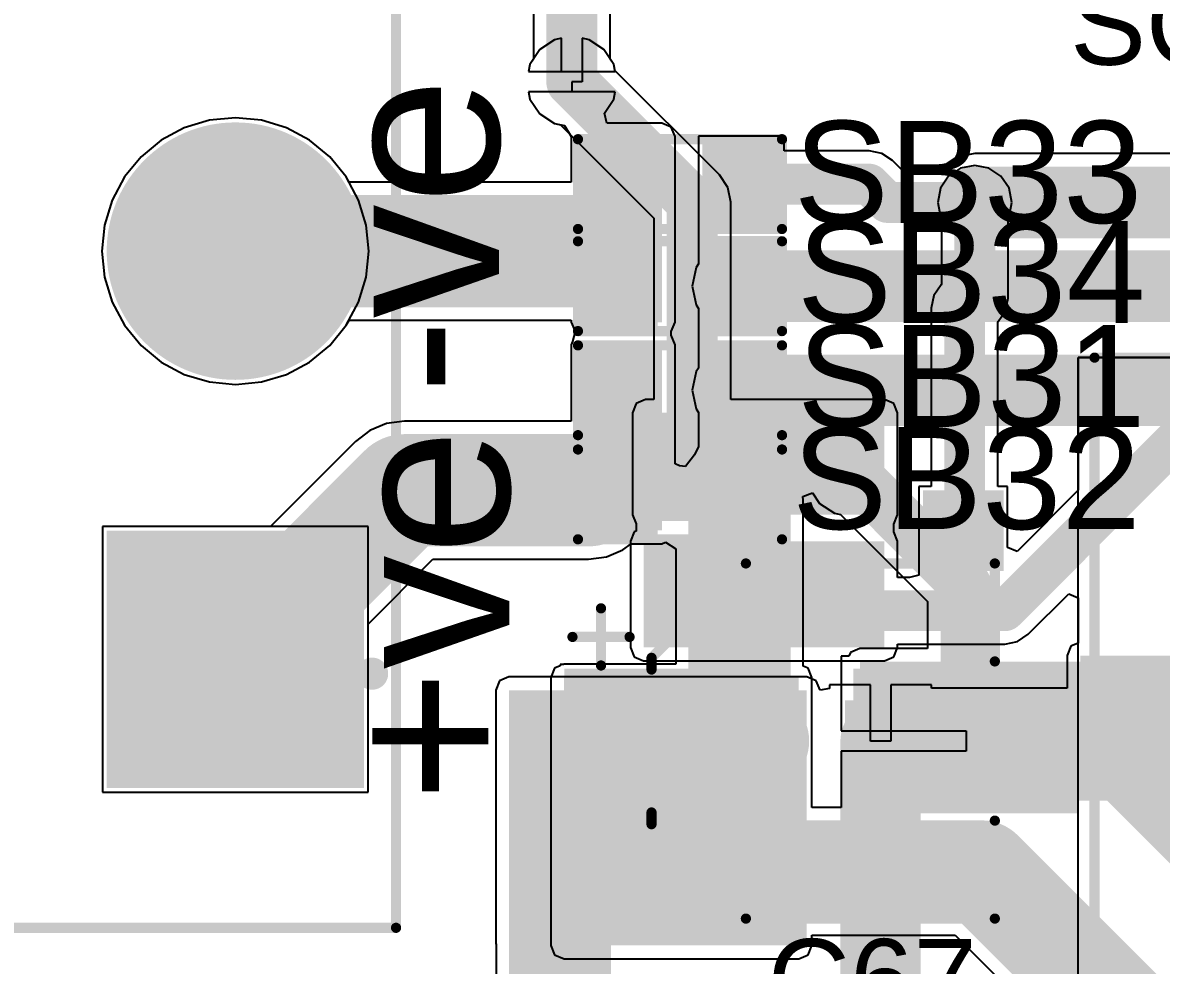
# Model space of a CAD drawing. Header units: millimetres. Extents: x 0 to 214, y 0 to 214.
# Drawn here: x 0.263 to 0.821, y 3.561 to 4.023 of the extents above; entities that cross this region are included whole.
import ezdxf

# ---------------------------------------------------------------- set-up
doc = ezdxf.new("R2010")
doc.units = ezdxf.units.MM
doc.header["$MEASUREMENT"] = 0
for name, color, linetype in [('BottomLayer', 5, 'Continuous'), ('BottomPaste', 16, 'Continuous'), ('BottomSolder', 6, 'Continuous'), ('MultiLayer', 9, 'Continuous'), ('PadHoleLayer', 156, 'Continuous'), ('TopLayer', 1, 'Continuous'), ('TopOverlay', 2, 'Continuous'), ('TopPaste', 8, 'Continuous'), ('TopSolder', 216, 'Continuous'), ('ViaHoleLayer', 16, 'Continuous')]:
    doc.layers.add(name, color=color, linetype=linetype)
doc.styles.add('Arial', font='', dxfattribs={"height": 0.2})
doc.styles.get('Arial').set_extended_font_data('Arial')

# ---------------------------------------------------------------- blocks, each defined once
blk = doc.blocks.new('S______B______47')
at = {"layer": 'TopLayer'}
for points in [[(-0.045, -0.0175), (-0.045, 0.0175), (-0.015, 0.0175), (-0.015, -0.0175)], [(0.015, -0.0175), (0.015, 0.0175), (0.045, 0.0175), (0.045, -0.0175)]]:
    blk.add_hatch(color=1, dxfattribs=at).paths.add_polyline_path(points)
at = {"layer": 'TopPaste'}
for points in [[(-0.045, -0.0175), (-0.045, 0.0175), (-0.015, 0.0175), (-0.015, -0.0175)], [(0.015, -0.0175), (0.015, 0.0175), (0.045, 0.0175), (0.045, -0.0175)]]:
    blk.add_hatch(color=8, dxfattribs=at).paths.add_polyline_path(points)
at = {"layer": 'TopSolder'}
for points in [[(-0.049, -0.0215), (-0.049, 0.0215), (-0.011, 0.0215), (-0.011, -0.0215)], [(0.011, -0.0215), (0.011, 0.0215), (0.049, 0.0215), (0.049, -0.0215)]]:
    blk.add_hatch(color=216, dxfattribs=at).paths.add_polyline_path(points)
at = {"layer": 'TopOverlay', "const_width": 0.005}
for points in [[(0.05, 0.022), (-0.05, 0.022)], [(-0.05, 0.022), (-0.05, -0.022)], [(0.05, 0.022), (0.05, -0.022)], [(0.05, -0.022), (-0.05, -0.022)]]:
    blk.add_lwpolyline(points, dxfattribs=at)
at = {"layer": 'TopOverlay', "const_width": 0.0025}
for points in [[(-0.05125, 0.022, 1), (-0.04875, 0.022, 1)], [(-0.05125, 0.022, 1), (-0.04875, 0.022, 1)], [(0.04875, 0.022, 1), (0.05125, 0.022, 1)], [(0.04875, 0.022, 1), (0.05125, 0.022, 1)], [(-0.05125, -0.022, 1), (-0.04875, -0.022, 1)], [(-0.05125, -0.022, 1), (-0.04875, -0.022, 1)], [(0.04875, -0.022, 1), (0.05125, -0.022, 1)], [(0.04875, -0.022, 1), (0.05125, -0.022, 1)]]:
    blk.add_lwpolyline(points, format="xyb", close=True, dxfattribs=at)
blk = doc.blocks.new('S______B______48')
at = {"layer": 'TopLayer'}
for points in [[(-0.045, -0.0175), (-0.045, 0.0175), (-0.015, 0.0175), (-0.015, -0.0175)], [(0.015, -0.0175), (0.015, 0.0175), (0.045, 0.0175), (0.045, -0.0175)]]:
    blk.add_hatch(color=1, dxfattribs=at).paths.add_polyline_path(points)
at = {"layer": 'TopPaste'}
for points in [[(-0.045, -0.0175), (-0.045, 0.0175), (-0.015, 0.0175), (-0.015, -0.0175)], [(0.015, -0.0175), (0.015, 0.0175), (0.045, 0.0175), (0.045, -0.0175)]]:
    blk.add_hatch(color=8, dxfattribs=at).paths.add_polyline_path(points)
at = {"layer": 'TopSolder'}
for points in [[(-0.049, -0.0215), (-0.049, 0.0215), (-0.011, 0.0215), (-0.011, -0.0215)], [(0.011, -0.0215), (0.011, 0.0215), (0.049, 0.0215), (0.049, -0.0215)]]:
    blk.add_hatch(color=216, dxfattribs=at).paths.add_polyline_path(points)
at = {"layer": 'TopOverlay', "const_width": 0.005}
for points in [[(0.05, 0.022), (-0.05, 0.022)], [(-0.05, 0.022), (-0.05, -0.022)], [(0.05, 0.022), (0.05, -0.022)], [(0.05, -0.022), (-0.05, -0.022)]]:
    blk.add_lwpolyline(points, dxfattribs=at)
at = {"layer": 'TopOverlay', "const_width": 0.0025}
for points in [[(-0.05125, 0.022, 1), (-0.04875, 0.022, 1)], [(-0.05125, 0.022, 1), (-0.04875, 0.022, 1)], [(0.04875, 0.022, 1), (0.05125, 0.022, 1)], [(0.04875, 0.022, 1), (0.05125, 0.022, 1)], [(-0.05125, -0.022, 1), (-0.04875, -0.022, 1)], [(-0.05125, -0.022, 1), (-0.04875, -0.022, 1)], [(0.04875, -0.022, 1), (0.05125, -0.022, 1)], [(0.04875, -0.022, 1), (0.05125, -0.022, 1)]]:
    blk.add_lwpolyline(points, format="xyb", close=True, dxfattribs=at)
blk = doc.blocks.new('S______B______49')
at = {"layer": 'TopLayer'}
for points in [[(-0.045, -0.0175), (-0.045, 0.0175), (-0.015, 0.0175), (-0.015, -0.0175)], [(0.015, -0.0175), (0.015, 0.0175), (0.045, 0.0175), (0.045, -0.0175)]]:
    blk.add_hatch(color=1, dxfattribs=at).paths.add_polyline_path(points)
at = {"layer": 'TopPaste'}
for points in [[(-0.045, -0.0175), (-0.045, 0.0175), (-0.015, 0.0175), (-0.015, -0.0175)], [(0.015, -0.0175), (0.015, 0.0175), (0.045, 0.0175), (0.045, -0.0175)]]:
    blk.add_hatch(color=8, dxfattribs=at).paths.add_polyline_path(points)
at = {"layer": 'TopSolder'}
for points in [[(-0.049, -0.0215), (-0.049, 0.0215), (-0.011, 0.0215), (-0.011, -0.0215)], [(0.011, -0.0215), (0.011, 0.0215), (0.049, 0.0215), (0.049, -0.0215)]]:
    blk.add_hatch(color=216, dxfattribs=at).paths.add_polyline_path(points)
at = {"layer": 'TopOverlay', "const_width": 0.005}
for points in [[(0.05, 0.022), (-0.05, 0.022)], [(-0.05, 0.022), (-0.05, -0.022)], [(0.05, 0.022), (0.05, -0.022)], [(0.05, -0.022), (-0.05, -0.022)]]:
    blk.add_lwpolyline(points, dxfattribs=at)
at = {"layer": 'TopOverlay', "const_width": 0.0025}
for points in [[(-0.05125, 0.022, 1), (-0.04875, 0.022, 1)], [(-0.05125, 0.022, 1), (-0.04875, 0.022, 1)], [(0.04875, 0.022, 1), (0.05125, 0.022, 1)], [(0.04875, 0.022, 1), (0.05125, 0.022, 1)], [(-0.05125, -0.022, 1), (-0.04875, -0.022, 1)], [(-0.05125, -0.022, 1), (-0.04875, -0.022, 1)], [(0.04875, -0.022, 1), (0.05125, -0.022, 1)], [(0.04875, -0.022, 1), (0.05125, -0.022, 1)]]:
    blk.add_lwpolyline(points, format="xyb", close=True, dxfattribs=at)
blk = doc.blocks.new('S______B______50')
at = {"layer": 'TopLayer'}
for points in [[(-0.045, -0.0175), (-0.045, 0.0175), (-0.015, 0.0175), (-0.015, -0.0175)], [(0.015, -0.0175), (0.015, 0.0175), (0.045, 0.0175), (0.045, -0.0175)]]:
    blk.add_hatch(color=1, dxfattribs=at).paths.add_polyline_path(points)
at = {"layer": 'TopPaste'}
for points in [[(-0.045, -0.0175), (-0.045, 0.0175), (-0.015, 0.0175), (-0.015, -0.0175)], [(0.015, -0.0175), (0.015, 0.0175), (0.045, 0.0175), (0.045, -0.0175)]]:
    blk.add_hatch(color=8, dxfattribs=at).paths.add_polyline_path(points)
at = {"layer": 'TopSolder'}
for points in [[(-0.049, -0.0215), (-0.049, 0.0215), (-0.011, 0.0215), (-0.011, -0.0215)], [(0.011, -0.0215), (0.011, 0.0215), (0.049, 0.0215), (0.049, -0.0215)]]:
    blk.add_hatch(color=216, dxfattribs=at).paths.add_polyline_path(points)
at = {"layer": 'TopOverlay', "const_width": 0.005}
for points in [[(0.05, 0.022), (-0.05, 0.022)], [(-0.05, 0.022), (-0.05, -0.022)], [(0.05, 0.022), (0.05, -0.022)], [(0.05, -0.022), (-0.05, -0.022)]]:
    blk.add_lwpolyline(points, dxfattribs=at)
at = {"layer": 'TopOverlay', "const_width": 0.0025}
for points in [[(-0.05125, 0.022, 1), (-0.04875, 0.022, 1)], [(-0.05125, 0.022, 1), (-0.04875, 0.022, 1)], [(0.04875, 0.022, 1), (0.05125, 0.022, 1)], [(0.04875, 0.022, 1), (0.05125, 0.022, 1)], [(-0.05125, -0.022, 1), (-0.04875, -0.022, 1)], [(-0.05125, -0.022, 1), (-0.04875, -0.022, 1)], [(0.04875, -0.022, 1), (0.05125, -0.022, 1)], [(0.04875, -0.022, 1), (0.05125, -0.022, 1)]]:
    blk.add_lwpolyline(points, format="xyb", close=True, dxfattribs=at)
blk = doc.blocks.new('DIP_8_84')
at = {"layer": 'TopOverlay', "const_width": 0.005}
for points in [[(-0.254, 0.593), (0.25, 0.593)], [(0.25, 0.593), (0.25, -0.553)]]:
    blk.add_lwpolyline(points, dxfattribs=at)
at = {"layer": 'TopOverlay', "const_width": 0.0025}
blk.add_lwpolyline([(0.24875, 0.593, 1), (0.25125, 0.593, 1)], format="xyb", close=True, dxfattribs=at)
blk.add_lwpolyline([(0.24875, 0.593, 1), (0.25125, 0.593, 1)], format="xyb", close=True, dxfattribs=at)
blk = doc.blocks.new('RES_0603_B_154')
at = {"layer": 'BottomLayer'}
for points in [[(-0.045, -0.0175), (-0.045, 0.0175), (-0.015, 0.0175), (-0.015, -0.0175)], [(0.015, -0.0175), (0.015, 0.0175), (0.045, 0.0175), (0.045, -0.0175)]]:
    blk.add_hatch(color=5, dxfattribs=at).paths.add_polyline_path(points)
at = {"layer": 'BottomPaste'}
for points in [[(-0.045, -0.0175), (-0.045, 0.0175), (-0.015, 0.0175), (-0.015, -0.0175)], [(0.015, -0.0175), (0.015, 0.0175), (0.045, 0.0175), (0.045, -0.0175)]]:
    blk.add_hatch(color=16, dxfattribs=at).paths.add_polyline_path(points)
at = {"layer": 'BottomSolder'}
for points in [[(-0.049, -0.0215), (-0.049, 0.0215), (-0.011, 0.0215), (-0.011, -0.0215)], [(0.011, -0.0215), (0.011, 0.0215), (0.049, 0.0215), (0.049, -0.0215)]]:
    blk.add_hatch(color=6, dxfattribs=at).paths.add_polyline_path(points)
blk = doc.blocks.new('SOT23_3_B_162')
at = {"layer": 'BottomLayer'}
for points in [[(-0.02166, 0.02657), (-0.05316, 0.02657), (-0.05316, 0.05807), (-0.02166, 0.05807)], [(0.05314, 0.02657), (0.02165, 0.02657), (0.02165, 0.05807), (0.05314, 0.05807)], [(0.01574, -0.05807), (-0.01575, -0.05807), (-0.01575, -0.02657), (0.01574, -0.02657)]]:
    blk.add_hatch(color=5, dxfattribs=at).paths.add_polyline_path(points)
at = {"layer": 'BottomPaste'}
for points in [[(-0.02166, 0.02657), (-0.05316, 0.02657), (-0.05316, 0.05807), (-0.02166, 0.05807)], [(0.05314, 0.02657), (0.02165, 0.02657), (0.02165, 0.05807), (0.05314, 0.05807)], [(0.01574, -0.05807), (-0.01575, -0.05807), (-0.01575, -0.02657), (0.01574, -0.02657)]]:
    blk.add_hatch(color=16, dxfattribs=at).paths.add_polyline_path(points)
at = {"layer": 'BottomSolder'}
for points in [[(-0.01766, 0.02257), (-0.05716, 0.02257), (-0.05716, 0.06207), (-0.01766, 0.06207)], [(0.05714, 0.02257), (0.01765, 0.02257), (0.01765, 0.06207), (0.05714, 0.06207)], [(0.01974, -0.06207), (-0.01975, -0.06207), (-0.01975, -0.02257), (0.01974, -0.02257)]]:
    blk.add_hatch(color=6, dxfattribs=at).paths.add_polyline_path(points)
blk = doc.blocks.new('TBP01R1_508_02BE_180')
at = {"layer": 'BottomLayer'}
blk.add_hatch(color=5, dxfattribs=at).paths.add_polyline_path([(-0.15906, 0.05906), (-0.04094, 0.05906), (-0.04094, -0.05906), (-0.15906, -0.05906)])
h = blk.add_hatch(color=5, dxfattribs=at)
edge = h.paths.add_edge_path()
edge.add_arc((0.1, 0), 0.05906, 0, 360)
at = {"layer": 'BottomSolder'}
blk.add_hatch(color=6, dxfattribs=at).paths.add_polyline_path([(-0.16306, 0.06306), (-0.03694, 0.06306), (-0.03694, -0.06306), (-0.16306, -0.06306)])
h = blk.add_hatch(color=6, dxfattribs=at)
edge = h.paths.add_edge_path()
edge.add_arc((0.1, 0), 0.06306, 0, 360)
at = {"layer": 'MultiLayer'}
blk.add_hatch(color=9, dxfattribs=at).paths.add_polyline_path([(-0.15906, 0.05906), (-0.04094, 0.05906), (-0.04094, -0.05906), (-0.15906, -0.05906)])
h = blk.add_hatch(color=9, dxfattribs=at)
edge = h.paths.add_edge_path()
edge.add_arc((0.1, 0), 0.05906, 0, 360)
at = {"layer": 'PadHoleLayer'}
h = blk.add_hatch(color=156, dxfattribs=at)
edge = h.paths.add_edge_path()
edge.add_arc((-0.1, 0), 0.03346, 0, 360)
h = blk.add_hatch(color=156, dxfattribs=at)
edge = h.paths.add_edge_path()
edge.add_arc((0.1, 0), 0.03346, 0, 360)
at = {"layer": 'TopLayer'}
blk.add_hatch(color=1, dxfattribs=at).paths.add_polyline_path([(-0.15906, 0.05906), (-0.04094, 0.05906), (-0.04094, -0.05906), (-0.15906, -0.05906)])
h = blk.add_hatch(color=1, dxfattribs=at)
edge = h.paths.add_edge_path()
edge.add_arc((0.1, 0), 0.05906, 0, 360)
at = {"layer": 'TopSolder'}
blk.add_hatch(color=216, dxfattribs=at).paths.add_polyline_path([(-0.16306, 0.06306), (-0.03694, 0.06306), (-0.03694, -0.06306), (-0.16306, -0.06306)])
h = blk.add_hatch(color=216, dxfattribs=at)
edge = h.paths.add_edge_path()
edge.add_arc((0.1, 0), 0.06306, 0, 360)
at = {"layer": 'TopOverlay'}
for points, const_width in [([(-0.2315, 0.3937), (0.2315, 0.3937)], 0.005), ([(-0.2315, 0.3937), (-0.2315, -0.07874)], 0.005), ([(0.2315, 0.3937), (0.2315, -0.07874)], 0.005), ([(-0.145, 0.339), (-0.126, 0.32)], 0.01), ([(-0.075, 0.339), (-0.094, 0.32)], 0.01), ([(0.055, 0.339), (0.074, 0.32)], 0.01), ([(0.055, 0.339), (0.074, 0.32)], 0.01), ([(0.125, 0.339), (0.106, 0.32)], 0.01), ([(0.125, 0.339), (0.106, 0.32)], 0.01), ([(-0.126, 0.32), (-0.094, 0.32)], 0.01), ([(0.074, 0.32), (0.106, 0.32)], 0.01), ([(0.074, 0.32), (0.106, 0.32)], 0.01), ([(-0.2315, -0.07874), (0.2315, -0.07874)], 0.005)]:
    blk.add_lwpolyline(points, dxfattribs=dict(at, const_width=const_width))
for points, const_width in [([(-0.23275, 0.3937, 1), (-0.23025, 0.3937, 1)], 0.0025), ([(-0.23275, 0.3937, 1), (-0.23025, 0.3937, 1)], 0.0025), ([(0.23025, 0.3937, 1), (0.23275, 0.3937, 1)], 0.0025), ([(0.23025, 0.3937, 1), (0.23275, 0.3937, 1)], 0.0025), ([(-0.1475, 0.339, 1), (-0.1425, 0.339, 1)], 0.005), ([(-0.0775, 0.339, 1), (-0.0725, 0.339, 1)], 0.005), ([(0.0525, 0.339, 1), (0.0575, 0.339, 1)], 0.005), ([(0.0525, 0.339, 1), (0.0575, 0.339, 1)], 0.005), ([(0.1225, 0.339, 1), (0.1275, 0.339, 1)], 0.005), ([(0.1225, 0.339, 1), (0.1275, 0.339, 1)], 0.005), ([(-0.1285, 0.32, 1), (-0.1235, 0.32, 1)], 0.005), ([(-0.1285, 0.32, 1), (-0.1235, 0.32, 1)], 0.005), ([(-0.0965, 0.32, 1), (-0.0915, 0.32, 1)], 0.005), ([(-0.0965, 0.32, 1), (-0.0915, 0.32, 1)], 0.005), ([(0.0715, 0.32, 1), (0.0765, 0.32, 1)], 0.005), ([(0.0715, 0.32, 1), (0.0765, 0.32, 1)], 0.005), ([(0.0715, 0.32, 1), (0.0765, 0.32, 1)], 0.005), ([(0.0715, 0.32, 1), (0.0765, 0.32, 1)], 0.005), ([(0.1035, 0.32, 1), (0.1085, 0.32, 1)], 0.005), ([(0.1035, 0.32, 1), (0.1085, 0.32, 1)], 0.005), ([(0.1035, 0.32, 1), (0.1085, 0.32, 1)], 0.005), ([(0.1035, 0.32, 1), (0.1085, 0.32, 1)], 0.005), ([(-0.10306, -0.067, 1), (-0.11094, -0.067, 1)], 0.00787), ([(-0.11291, -0.067, 1), (-0.10897, -0.067, 1)], 0.00394), ([(-0.10503, -0.067, 1), (-0.10109, -0.067, 1)], 0.00394), ([(-0.23275, -0.07874, 1), (-0.23025, -0.07874, 1)], 0.0025), ([(-0.23275, -0.07874, 1), (-0.23025, -0.07874, 1)], 0.0025), ([(0.23025, -0.07874, 1), (0.23275, -0.07874, 1)], 0.0025), ([(0.23025, -0.07874, 1), (0.23275, -0.07874, 1)], 0.0025)]:
    blk.add_lwpolyline(points, format="xyb", close=True, dxfattribs=dict(at, const_width=const_width))
blk = doc.blocks.new('C__0603_B_194')
at = {"layer": 'BottomLayer'}
for points in [[(-0.045, -0.0175), (-0.045, 0.0175), (-0.015, 0.0175), (-0.015, -0.0175)], [(0.015, -0.0175), (0.015, 0.0175), (0.045, 0.0175), (0.045, -0.0175)]]:
    blk.add_hatch(color=5, dxfattribs=at).paths.add_polyline_path(points)
at = {"layer": 'BottomPaste'}
for points in [[(-0.045, -0.0175), (-0.045, 0.0175), (-0.015, 0.0175), (-0.015, -0.0175)], [(0.015, -0.0175), (0.015, 0.0175), (0.045, 0.0175), (0.045, -0.0175)]]:
    blk.add_hatch(color=16, dxfattribs=at).paths.add_polyline_path(points)
at = {"layer": 'BottomSolder'}
for points in [[(-0.04736, -0.01986), (-0.04736, 0.01986), (-0.01264, 0.01986), (-0.01264, -0.01986)], [(0.01264, -0.01986), (0.01264, 0.01986), (0.04736, 0.01986), (0.04736, -0.01986)]]:
    blk.add_hatch(color=6, dxfattribs=at).paths.add_polyline_path(points)
blk = doc.blocks.new('RVT1E100M0405__195')
at = {"layer": 'TopLayer'}
for points in [[(-0.12205, 0.0315), (-0.01969, 0.0315), (-0.01969, -0.0315), (-0.12205, -0.0315)], [(0.01969, 0.0315), (0.12205, 0.0315), (0.12205, -0.0315), (0.01969, -0.0315)]]:
    blk.add_hatch(color=1, dxfattribs=at).paths.add_polyline_path(points)
at = {"layer": 'TopPaste'}
for points in [[(-0.12205, 0.0315), (-0.01969, 0.0315), (-0.01969, -0.0315), (-0.12205, -0.0315)], [(0.01969, 0.0315), (0.12205, 0.0315), (0.12205, -0.0315), (0.01969, -0.0315)]]:
    blk.add_hatch(color=8, dxfattribs=at).paths.add_polyline_path(points)
at = {"layer": 'TopSolder'}
for points in [[(-0.12605, 0.0355), (-0.01569, 0.0355), (-0.01569, -0.0355), (-0.12605, -0.0355)], [(0.01569, 0.0355), (0.12605, 0.0355), (0.12605, -0.0355), (0.01569, -0.0355)]]:
    blk.add_hatch(color=216, dxfattribs=at).paths.add_polyline_path(points)
at = {"layer": 'TopOverlay', "const_width": 0.005}
for points in [[(-0.08325, 0.04075), (-0.037, 0.087)], [(-0.037, 0.087), (0.085, 0.087)], [(0.085, 0.039), (0.085, 0.087)], [(-0.108, 0.037), (-0.108, 0.065)], [(-0.122, 0.051), (-0.094, 0.051)], [(-0.08325, 0.035), (-0.08325, 0.04075)], [(-0.08325, -0.04075), (-0.08325, -0.035)], [(-0.08325, -0.04075), (-0.037, -0.087)], [(0.085, -0.087), (0.085, -0.039)], [(-0.037, -0.087), (0.085, -0.087)]]:
    blk.add_lwpolyline(points, dxfattribs=at)
at = {"layer": 'TopOverlay', "const_width": 0.0025}
for points in [[(-0.03825, 0.087, 1), (-0.03575, 0.087, 1)], [(-0.03825, 0.087, 1), (-0.03575, 0.087, 1)], [(0.08375, 0.087, 1), (0.08625, 0.087, 1)], [(0.08375, 0.087, 1), (0.08625, 0.087, 1)], [(-0.10925, 0.065, 1), (-0.10675, 0.065, 1)], [(-0.12325, 0.051, 1), (-0.12075, 0.051, 1)], [(-0.09525, 0.051, 1), (-0.09275, 0.051, 1)], [(-0.10925, 0.037, 1), (-0.10675, 0.037, 1)], [(-0.0845, 0.04075, 1), (-0.082, 0.04075, 1)], [(-0.0845, 0.04075, 1), (-0.082, 0.04075, 1)], [(0.08375, 0.039, 1), (0.08625, 0.039, 1)], [(-0.0845, 0.035, 1), (-0.082, 0.035, 1)], [(-0.0845, -0.035, 1), (-0.082, -0.035, 1)], [(-0.0845, -0.04075, 1), (-0.082, -0.04075, 1)], [(-0.0845, -0.04075, 1), (-0.082, -0.04075, 1)], [(0.08375, -0.039, 1), (0.08625, -0.039, 1)], [(-0.03825, -0.087, 1), (-0.03575, -0.087, 1)], [(-0.03825, -0.087, 1), (-0.03575, -0.087, 1)], [(0.08375, -0.087, 1), (0.08625, -0.087, 1)], [(0.08375, -0.087, 1), (0.08625, -0.087, 1)]]:
    blk.add_lwpolyline(points, format="xyb", close=True, dxfattribs=at)

msp = doc.modelspace()

# ---------------------------------------------------------------- hatches: boundary and pattern name
at = {"layer": 'BottomLayer'}
h = msp.add_hatch(color=5, dxfattribs=at)
edge = h.paths.add_edge_path()
edge.add_arc((0.53183, 3.99417), 0.01181, 0, 360)
h = msp.add_hatch(color=5, dxfattribs=at)
edge = h.paths.add_edge_path()
edge.add_arc((0.72931, 3.935), 0.01181, 0, 360)
for points in [[(0.568, 3.782), (0.685, 3.782), (0.685, 3.832), (0.568, 3.832)], [(0.567, 3.717), (0.685, 3.717), (0.685, 3.76905), (0.567, 3.76905)], [(0.781, 3.648), (0.827, 3.648), (0.827, 3.713), (0.781, 3.713)], [(0.501, 3.572), (0.647, 3.572), (0.647, 3.69605), (0.501, 3.69605)]]:
    msp.add_hatch(color=5, dxfattribs=at).paths.add_polyline_path(points)
h = msp.add_hatch(color=5, dxfattribs=at)
edge = h.paths.add_edge_path()
edge.add_arc((0.669, 3.80331), 0.01181, 0, 360)
h = msp.add_hatch(color=5, dxfattribs=at)
edge = h.paths.add_edge_path()
edge.add_arc((0.807, 3.693), 0.01181, 0, 360)
h = msp.add_hatch(color=5, dxfattribs=at)
edge = h.paths.add_edge_path()
edge.add_arc((0.807, 3.661), 0.01181, 0, 360)
h = msp.add_hatch(color=5, dxfattribs=at)
edge = h.paths.add_edge_path()
edge.add_arc((0.56276, 3.6073), 0.0315, 0, 360)
at = {"layer": 'BottomSolder'}
h = msp.add_hatch(color=6, dxfattribs=at)
edge = h.paths.add_edge_path()
edge.add_arc((0.53183, 3.99417), 0.00591, 0, 360)
h = msp.add_hatch(color=6, dxfattribs=at)
edge = h.paths.add_edge_path()
edge.add_arc((0.72931, 3.935), 0.00591, 0, 360)
h = msp.add_hatch(color=6, dxfattribs=at)
edge = h.paths.add_edge_path()
edge.add_arc((0.669, 3.80331), 0.00591, 0, 360)
h = msp.add_hatch(color=6, dxfattribs=at)
edge = h.paths.add_edge_path()
edge.add_arc((0.807, 3.693), 0.00591, 0, 360)
h = msp.add_hatch(color=6, dxfattribs=at)
edge = h.paths.add_edge_path()
edge.add_arc((0.807, 3.661), 0.00591, 0, 360)
h = msp.add_hatch(color=6, dxfattribs=at)
edge = h.paths.add_edge_path()
edge.add_arc((0.56276, 3.6073), 0.01575, 0, 360)
at = {"layer": 'TopLayer'}
h = msp.add_hatch(color=1, dxfattribs=at)
edge = h.paths.add_edge_path()
edge.add_arc((0.53183, 3.99417), 0.01181, 0, 360)
for points in [[(0.538, 3.87633), (0.576, 3.87633), (0.576, 3.96733), (0.538, 3.96733)], [(0.538, 3.77433), (0.576, 3.77433), (0.576, 3.86533), (0.538, 3.86533)], [(0.673, 3.642), (0.826, 3.642), (0.826, 3.71), (0.673, 3.71)], [(0.528, 3.571), (0.643, 3.571), (0.643, 3.7023), (0.528, 3.7023)]]:
    msp.add_hatch(color=1, dxfattribs=at).paths.add_polyline_path(points)
h = msp.add_hatch(color=1, dxfattribs=at)
edge = h.paths.add_edge_path()
edge.add_arc((0.72931, 3.935), 0.01181, 0, 360)
h = msp.add_hatch(color=1, dxfattribs=at)
edge = h.paths.add_edge_path()
edge.add_arc((0.669, 3.80331), 0.01181, 0, 360)
h = msp.add_hatch(color=1, dxfattribs=at)
edge = h.paths.add_edge_path()
edge.add_arc((0.807, 3.693), 0.01181, 0, 360)
h = msp.add_hatch(color=1, dxfattribs=at)
edge = h.paths.add_edge_path()
edge.add_arc((0.807, 3.661), 0.01181, 0, 360)
h = msp.add_hatch(color=1, dxfattribs=at)
edge = h.paths.add_edge_path()
edge.add_arc((0.56276, 3.6073), 0.0315, 0, 360)
at = {"layer": 'TopSolder'}
h = msp.add_hatch(color=216, dxfattribs=at)
edge = h.paths.add_edge_path()
edge.add_arc((0.53183, 3.99417), 0.00591, 0, 360)
h = msp.add_hatch(color=216, dxfattribs=at)
edge = h.paths.add_edge_path()
edge.add_arc((0.72931, 3.935), 0.00591, 0, 360)
h = msp.add_hatch(color=216, dxfattribs=at)
edge = h.paths.add_edge_path()
edge.add_arc((0.669, 3.80331), 0.00591, 0, 360)
h = msp.add_hatch(color=216, dxfattribs=at)
edge = h.paths.add_edge_path()
edge.add_arc((0.807, 3.693), 0.00591, 0, 360)
h = msp.add_hatch(color=216, dxfattribs=at)
edge = h.paths.add_edge_path()
edge.add_arc((0.807, 3.661), 0.00591, 0, 360)
h = msp.add_hatch(color=216, dxfattribs=at)
edge = h.paths.add_edge_path()
edge.add_arc((0.56276, 3.6073), 0.01575, 0, 360)
at = {"layer": 'ViaHoleLayer'}
h = msp.add_hatch(color=16, dxfattribs=at)
edge = h.paths.add_edge_path()
edge.add_arc((0.53183, 3.99417), 0.00591, 0, 360)
h = msp.add_hatch(color=16, dxfattribs=at)
edge = h.paths.add_edge_path()
edge.add_arc((0.72931, 3.935), 0.00591, 0, 360)
h = msp.add_hatch(color=16, dxfattribs=at)
edge = h.paths.add_edge_path()
edge.add_arc((0.669, 3.80331), 0.00591, 0, 360)
h = msp.add_hatch(color=16, dxfattribs=at)
edge = h.paths.add_edge_path()
edge.add_arc((0.807, 3.693), 0.00591, 0, 360)
h = msp.add_hatch(color=16, dxfattribs=at)
edge = h.paths.add_edge_path()
edge.add_arc((0.807, 3.661), 0.00591, 0, 360)
h = msp.add_hatch(color=16, dxfattribs=at)
edge = h.paths.add_edge_path()
edge.add_arc((0.56276, 3.6073), 0.01575, 0, 360)

# ---------------------------------------------------------------- linework, layer by layer
at = {"layer": 'BottomLayer'}
for p, q in [((0.52332, 4.01472), (0.5161, 4.0099)), ((0.52683, 4.01542), (0.52332, 4.01472)), ((0.52683, 3.99917), (0.52683, 4.01542)), ((0.54034, 4.01472), (0.53683, 4.01542)), ((0.53683, 4.01542), (0.53683, 3.99417)), ((0.54755, 4.0099), (0.54034, 4.01472)), ((0.5161, 4.0099), (0.51128, 4.00268)), ((0.55237, 4.00268), (0.54755, 4.0099)), ((0.51128, 4.00268), (0.51058, 3.99917)), ((0.55296, 3.99971), (0.55237, 4.00268)), ((0.51058, 3.99917), (0.52683, 3.99917)), ((0.6042, 3.94848), (0.55296, 3.99971)), ((0.53683, 3.99417), (0.53183, 3.99417)), ((0.53183, 3.99417), (0.53183, 3.98917)), ((0.53183, 3.98917), (0.51058, 3.98917)), ((0.51058, 3.98917), (0.51128, 3.98566)), ((0.51128, 3.98566), (0.5161, 3.97845)), ((0.5161, 3.97845), (0.52332, 3.97363)), ((0.35419, 3.97529), (0.34192, 3.97157)), ((0.36694, 3.97654), (0.35419, 3.97529)), ((0.37969, 3.97529), (0.36694, 3.97654)), ((0.39196, 3.97157), (0.37969, 3.97529)), ((0.52332, 3.97363), (0.52629, 3.97304)), ((0.52629, 3.97304), (0.572, 3.92733)), ((0.34192, 3.97157), (0.33062, 3.96553)), ((0.40326, 3.96553), (0.39196, 3.97157)), ((0.33062, 3.96553), (0.32072, 3.9574)), ((0.41316, 3.9574), (0.40326, 3.96553)), ((0.32072, 3.9574), (0.31259, 3.94749)), ((0.42129, 3.94749), (0.41316, 3.9574)), ((0.72236, 3.95178), (0.71647, 3.94784)), ((0.72931, 3.95316), (0.72236, 3.95178)), ((0.73626, 3.95178), (0.72931, 3.95316)), ((0.74215, 3.94784), (0.73626, 3.95178)), ((0.31259, 3.94749), (0.30655, 3.93619)), ((0.42733, 3.93619), (0.42129, 3.94749)), ((0.60829, 3.94236), (0.6042, 3.94848)), ((0.71647, 3.94784), (0.71253, 3.94195)), ((0.74609, 3.94195), (0.74215, 3.94784)), ((0.60972, 3.93514), (0.60829, 3.94236)), ((0.71253, 3.94195), (0.71115, 3.935)), ((0.74747, 3.935), (0.74609, 3.94195)), ((0.30655, 3.93619), (0.30283, 3.92393)), ((0.43105, 3.92393), (0.42733, 3.93619)), ((0.60972, 3.83849), (0.60972, 3.93514)), ((0.71115, 3.935), (0.71253, 3.92805)), ((0.74609, 3.92805), (0.74747, 3.935)), ((0.71253, 3.92805), (0.713, 3.92736)), ((0.74562, 3.92736), (0.74609, 3.92805)), ((0.30283, 3.92393), (0.30157, 3.91117)), ((0.43231, 3.91117), (0.43105, 3.92393)), ((0.572, 3.92733), (0.572, 3.83849)), ((0.713, 3.92736), (0.713, 3.89493)), ((0.74562, 3.88818), (0.74562, 3.92736)), ((0.30157, 3.91117), (0.30283, 3.89842)), ((0.43105, 3.89842), (0.43231, 3.91117)), ((0.30283, 3.89842), (0.30655, 3.88616)), ((0.42733, 3.88616), (0.43105, 3.89842)), ((0.71279, 3.89472), (0.70925, 3.88943)), ((0.713, 3.89493), (0.71279, 3.89472)), ((0.70925, 3.88943), (0.70801, 3.88319)), ((0.30655, 3.88616), (0.31259, 3.87486)), ((0.42129, 3.87486), (0.42733, 3.88616)), ((0.74438, 3.88193), (0.74562, 3.88818)), ((0.70801, 3.88319), (0.70801, 3.79591)), ((0.74085, 3.87664), (0.74438, 3.88193)), ((0.31259, 3.87486), (0.32072, 3.86495)), ((0.41316, 3.86495), (0.42129, 3.87486)), ((0.74064, 3.87643), (0.74085, 3.87664)), ((0.74064, 3.79591), (0.74064, 3.87643)), ((0.32072, 3.86495), (0.33062, 3.85682)), ((0.40326, 3.85682), (0.41316, 3.86495)), ((0.33062, 3.85682), (0.34192, 3.85078)), ((0.39196, 3.85078), (0.40326, 3.85682)), ((0.78, 2.829), (0.78, 3.859)), ((0.78, 3.859), (1.948, 3.859)), ((0.84493, 3.859), (0.78, 3.859)), ((0.78, 3.859), (0.78, 3.79407)), ((0.34192, 3.85078), (0.35419, 3.84706)), ((0.37969, 3.84706), (0.39196, 3.85078)), ((0.35419, 3.84706), (0.36694, 3.8458)), ((0.36694, 3.8458), (0.37969, 3.84706)), ((0.56341, 3.83659), (0.56151, 3.832)), ((0.568, 3.83849), (0.56341, 3.83659)), ((0.572, 3.83849), (0.568, 3.83849)), ((0.685, 3.83849), (0.60972, 3.83849)), ((0.68959, 3.83659), (0.685, 3.83849)), ((0.69149, 3.832), (0.68959, 3.83659)), ((0.56151, 3.832), (0.56151, 3.782)), ((0.69149, 3.782), (0.69149, 3.832)), ((0.70801, 3.79591), (0.7019, 3.79591)), ((0.7019, 3.79591), (0.7019, 3.75242)), ((0.74539, 3.79591), (0.74064, 3.79591)), ((0.74539, 3.766), (0.74539, 3.79591)), ((0.78, 3.79407), (0.75001, 3.76408)), ((0.56151, 3.782), (0.56336, 3.77753)), ((0.56336, 3.77753), (0.56336, 3.77403)), ((0.68959, 3.77741), (0.69149, 3.782)), ((0.68959, 3.77364), (0.68959, 3.77741)), ((0.43199, 3.77623), (0.30188, 3.77623)), ((0.30188, 3.77623), (0.30188, 3.64612)), ((0.43199, 3.64612), (0.43199, 3.77623)), ((0.56241, 3.77364), (0.56051, 3.76905)), ((0.56336, 3.77403), (0.56241, 3.77364)), ((0.69149, 3.76905), (0.68959, 3.77364)), ((0.56051, 3.76905), (0.56051, 3.717)), ((0.69149, 3.75131), (0.69149, 3.76905)), ((0.75001, 3.76408), (0.74539, 3.766)), ((0.69736, 3.75131), (0.69149, 3.75131)), ((0.7019, 3.75242), (0.69736, 3.75131)), ((0.75554, 3.72346), (0.77538, 3.74331)), ((0.77538, 3.74331), (0.78, 3.7414)), ((0.78, 3.7414), (0.78, 3.71908)), ((0.75024, 3.71993), (0.75554, 3.72346)), ((0.56051, 3.717), (0.56241, 3.71241)), ((0.68959, 3.71241), (0.69149, 3.717)), ((0.69149, 3.717), (0.69149, 3.71869)), ((0.69149, 3.71869), (0.744, 3.71869)), ((0.744, 3.71869), (0.75024, 3.71993)), ((0.77641, 3.71759), (0.77451, 3.713)), ((0.78, 3.71908), (0.77641, 3.71759)), ((0.56241, 3.71241), (0.567, 3.71051)), ((0.567, 3.71051), (0.685, 3.71051)), ((0.685, 3.71051), (0.68959, 3.71241)), ((0.77451, 3.713), (0.77451, 3.69708)), ((0.49641, 3.70064), (0.49451, 3.69605)), ((0.501, 3.70254), (0.49641, 3.70064)), ((0.647, 3.70254), (0.501, 3.70254)), ((0.65159, 3.70064), (0.647, 3.70254)), ((0.65349, 3.69605), (0.65159, 3.70064)), ((0.49451, 3.69605), (0.49451, 3.572)), ((0.65814, 3.6969), (0.65349, 3.69605)), ((0.67814, 3.69867), (0.65814, 3.69867)), ((0.65814, 3.69867), (0.65814, 3.6969)), ((0.67814, 3.67117), (0.67814, 3.69867)), ((0.70814, 3.69867), (0.68814, 3.69867)), ((0.68814, 3.69867), (0.68814, 3.67117)), ((0.70814, 3.69708), (0.70814, 3.69867)), ((0.77451, 3.69708), (0.70814, 3.69708)), ((0.68814, 3.67117), (0.67814, 3.67117)), ((0.30188, 3.64612), (0.43199, 3.64612)), ((0.49451, 3.572), (0.49473, 3.57145)), ((0.49473, 3.57145), (0.49473, 3.2496))]:
    msp.add_line(p, q, dxfattribs=at)
for points, const_width in [([(0.53183, 3.99417), (0.59086, 3.93514)], 0.025), ([(0.59086, 3.798), (0.59086, 3.93514)], 0.025), ([(0.72931, 3.88818), (0.72931, 3.935)], 0.02), ([(0.744, 3.735), (0.905, 3.896)], 0.02), ([(0.72432, 3.88319), (0.72931, 3.88818)], 0.02), ([(0.72432, 3.77484), (0.72432, 3.88319)], 0.02), ([(0.72365, 3.77417), (0.72432, 3.77484)], 0.012), ([(0.626, 3.74302), (0.63321, 3.74302)], 0.015), ([(0.626, 3.74302), (0.639, 3.74302)], 0.015), ([(0.63321, 3.74302), (0.64124, 3.735)], 0.015), ([(0.64124, 3.735), (0.744, 3.735)], 0.02), ([(0.639, 3.73676), (0.64124, 3.739)], 0.015), ([(0.526, 3.64188), (0.55529, 3.67117)], 0.05), ([(0.55529, 3.67117), (0.62314, 3.67117)], 0.05), ([(0.68314, 3.67117), (0.79283, 3.67117)], 0.03937), ([(0.68314, 3.47814), (0.68314, 3.67117)], 0.03937), ([(0.79283, 3.67117), (0.84737, 3.61663)], 0.03937), ([(0.526, 2.70252), (0.526, 3.64188)], 0.05)]:
    msp.add_lwpolyline(points, dxfattribs=dict(at, const_width=const_width))
for points, const_width in [([(0.52558, 3.99417, 1), (0.53808, 3.99417, 1)], 0.0125), ([(0.58461, 3.93514, 1), (0.59711, 3.93514, 1)], 0.0125), ([(0.58461, 3.93514, 1), (0.59711, 3.93514, 1)], 0.0125), ([(0.72431, 3.935, 1), (0.73431, 3.935, 1)], 0.01), ([(0.72431, 3.88818, 1), (0.73431, 3.88818, 1)], 0.01), ([(0.72431, 3.88818, 1), (0.73431, 3.88818, 1)], 0.01), ([(0.71932, 3.88319, 1), (0.72932, 3.88319, 1)], 0.01), ([(0.71932, 3.88319, 1), (0.72932, 3.88319, 1)], 0.01), ([(0.58461, 3.798, 1), (0.59711, 3.798, 1)], 0.0125), ([(0.71932, 3.77484, 1), (0.72932, 3.77484, 1)], 0.01), ([(0.72065, 3.77417, 1), (0.72665, 3.77417, 1)], 0.006), ([(0.72132, 3.77484, 1), (0.72732, 3.77484, 1)], 0.006), ([(0.62225, 3.74302, 1), (0.62975, 3.74302, 1)], 0.0075), ([(0.62225, 3.74302, 1), (0.62975, 3.74302, 1)], 0.0075), ([(0.62946, 3.74302, 1), (0.63696, 3.74302, 1)], 0.0075), ([(0.62946, 3.74302, 1), (0.63696, 3.74302, 1)], 0.0075), ([(0.63525, 3.74302, 1), (0.64275, 3.74302, 1)], 0.0075), ([(0.63624, 3.735, 1), (0.64624, 3.735, 1)], 0.01), ([(0.63525, 3.73676, 1), (0.64275, 3.73676, 1)], 0.0075), ([(0.63749, 3.739, 1), (0.64499, 3.739, 1)], 0.0075), ([(0.739, 3.735, 1), (0.749, 3.735, 1)], 0.01), ([(0.739, 3.735, 1), (0.749, 3.735, 1)], 0.01), ([(0.63749, 3.735, 1), (0.64499, 3.735, 1)], 0.0075), ([(0.54279, 3.67117, 1), (0.56779, 3.67117, 1)], 0.025), ([(0.54279, 3.67117, 1), (0.56779, 3.67117, 1)], 0.025), ([(0.61064, 3.67117, 1), (0.63564, 3.67117, 1)], 0.025), ([(0.6733, 3.67117, 1), (0.69298, 3.67117, 1)], 0.01969), ([(0.6733, 3.67117, 1), (0.69298, 3.67117, 1)], 0.01969), ([(0.78298, 3.67117, 1), (0.80267, 3.67117, 1)], 0.01969), ([(0.78298, 3.67117, 1), (0.80267, 3.67117, 1)], 0.01969), ([(0.5135, 3.64188, 1), (0.5385, 3.64188, 1)], 0.025), ([(0.5135, 3.64188, 1), (0.5385, 3.64188, 1)], 0.025)]:
    msp.add_lwpolyline(points, format="xyb", close=True, dxfattribs=dict(at, const_width=const_width))
at = {"layer": 'TopLayer'}
for p, q in [((0.51297, 4.10178), (0.51297, 4.0052)), ((0.55069, 4.0052), (0.55069, 4.10178)), ((0.51128, 4.00268), (0.51058, 3.99917)), ((0.51297, 4.0052), (0.51128, 4.00268)), ((0.55237, 4.00268), (0.55069, 4.0052)), ((0.55307, 3.99917), (0.55237, 4.00268)), ((0.51058, 3.99917), (0.55307, 3.99917)), ((0.55307, 3.98917), (0.51058, 3.98917)), ((0.51058, 3.98917), (0.51128, 3.98566)), ((0.51128, 3.98566), (0.5161, 3.97845)), ((0.54781, 3.97883), (0.55237, 3.98566)), ((0.55237, 3.98566), (0.55307, 3.98917)), ((0.5161, 3.97845), (0.52332, 3.97363)), ((0.54895, 3.97384), (0.54781, 3.97883)), ((0.35419, 3.97529), (0.34192, 3.97157)), ((0.36694, 3.97654), (0.35419, 3.97529)), ((0.37969, 3.97529), (0.36694, 3.97654)), ((0.39196, 3.97157), (0.37969, 3.97529)), ((0.52332, 3.97363), (0.52829, 3.97264)), ((0.52829, 3.97264), (0.53151, 3.96733)), ((0.54895, 3.97383), (0.54895, 3.97384)), ((0.576, 3.97383), (0.54895, 3.97383)), ((0.58059, 3.97193), (0.576, 3.97383)), ((0.34192, 3.97157), (0.33062, 3.96553)), ((0.40326, 3.96553), (0.39196, 3.97157)), ((0.53151, 3.96733), (0.53151, 3.94496)), ((0.58249, 3.96733), (0.58059, 3.97193)), ((0.58249, 3.87633), (0.58249, 3.96733)), ((0.63584, 3.9675), (0.59384, 3.9675)), ((0.59384, 3.9675), (0.59384, 3.9205)), ((0.63584, 3.96031), (0.63584, 3.9675)), ((0.33062, 3.96553), (0.32072, 3.9574)), ((0.41316, 3.9574), (0.40326, 3.96553)), ((0.32072, 3.9574), (0.31259, 3.94749)), ((0.42129, 3.94749), (0.41316, 3.9574)), ((0.6775, 3.96031), (0.63584, 3.96031)), ((0.68374, 3.95907), (0.6775, 3.96031)), ((0.68904, 3.95554), (0.68374, 3.95907)), ((0.72014, 3.95714), (0.71237, 3.95194)), ((0.72931, 3.95896), (0.72014, 3.95714)), ((0.86967, 3.95896), (0.72931, 3.95896)), ((0.69326, 3.95131), (0.68904, 3.95554)), ((0.71195, 3.95131), (0.69326, 3.95131)), ((0.71237, 3.95194), (0.71195, 3.95131)), ((0.31259, 3.94749), (0.30655, 3.93619)), ((0.42264, 3.94496), (0.42129, 3.94749)), ((0.53151, 3.94496), (0.42264, 3.94496)), ((0.30655, 3.93619), (0.30283, 3.92393)), ((0.30283, 3.92393), (0.30157, 3.91117)), ((0.59384, 3.9205), (0.59384, 3.9205)), ((0.59384, 3.9205), (0.59384, 3.9175)), ((0.59384, 3.9175), (0.59384, 3.9175)), ((0.59384, 3.9175), (0.59384, 3.9155)), ((0.30157, 3.91117), (0.30283, 3.89842)), ((0.59384, 3.9155), (0.59384, 3.90487)), ((0.59271, 3.90317), (0.59088, 3.894)), ((0.59384, 3.90487), (0.59271, 3.90317)), ((0.30283, 3.89842), (0.30655, 3.88616)), ((0.59088, 3.894), (0.59271, 3.88483)), ((0.30655, 3.88616), (0.31259, 3.87486)), ((0.59271, 3.88483), (0.59384, 3.88313)), ((0.59384, 3.88313), (0.59384, 3.8705)), ((0.31259, 3.87486), (0.32072, 3.86495)), ((0.41316, 3.86495), (0.42129, 3.87486)), ((0.42129, 3.87486), (0.42264, 3.87738)), ((0.42264, 3.87738), (0.53151, 3.87738)), ((0.53151, 3.87738), (0.53151, 3.87633)), ((0.53151, 3.87633), (0.53341, 3.87174)), ((0.58059, 3.87174), (0.58249, 3.87633)), ((0.53217, 3.86694), (0.53151, 3.86533)), ((0.53341, 3.87174), (0.53217, 3.86694)), ((0.58059, 3.86993), (0.58059, 3.87174)), ((0.58249, 3.86533), (0.58059, 3.86993)), ((0.59384, 3.8705), (0.59384, 3.8705)), ((0.59384, 3.8705), (0.59384, 3.8665)), ((0.59384, 3.8665), (0.59384, 3.8665)), ((0.59384, 3.8665), (0.59384, 3.85387)), ((0.32072, 3.86495), (0.33062, 3.85682)), ((0.40326, 3.85682), (0.41316, 3.86495)), ((0.53151, 3.86533), (0.53151, 3.82781)), ((0.58249, 3.80697), (0.58249, 3.86533)), ((0.33062, 3.85682), (0.34192, 3.85078)), ((0.39196, 3.85078), (0.40326, 3.85682)), ((0.78, 2.829), (0.78, 3.859)), ((0.78, 3.859), (1.948, 3.859)), ((0.34192, 3.85078), (0.35419, 3.84706)), ((0.37969, 3.84706), (0.39196, 3.85078)), ((0.59271, 3.85217), (0.59088, 3.843)), ((0.59384, 3.85387), (0.59271, 3.85217)), ((0.35419, 3.84706), (0.36694, 3.8458)), ((0.36694, 3.8458), (0.37969, 3.84706)), ((0.59088, 3.843), (0.59271, 3.83383)), ((0.59271, 3.83383), (0.59384, 3.83213)), ((0.44979, 3.82781), (0.44104, 3.82666)), ((0.53151, 3.82781), (0.44979, 3.82781)), ((0.59384, 3.83213), (0.59384, 3.8195)), ((0.43289, 3.82328), (0.42589, 3.81791)), ((0.44104, 3.82666), (0.43289, 3.82328)), ((0.42589, 3.81791), (0.38421, 3.77623)), ((0.59384, 3.8195), (0.59384, 3.8195)), ((0.59384, 3.8195), (0.59384, 3.8155)), ((0.59187, 3.81132), (0.58749, 3.80561)), ((0.59384, 3.8155), (0.59187, 3.81132)), ((0.58466, 3.80594), (0.58249, 3.80697)), ((0.58749, 3.80561), (0.58466, 3.80594)), ((0.64505, 3.79089), (0.64985, 3.7927)), ((0.64527, 3.78923), (0.64505, 3.79089)), ((0.64527, 3.70785), (0.64527, 3.78923)), ((0.64985, 3.7927), (0.65328, 3.78758)), ((0.65328, 3.78758), (0.66049, 3.78276)), ((0.66049, 3.78276), (0.66346, 3.78217)), ((0.66346, 3.78217), (0.70614, 3.73949)), ((0.38421, 3.77623), (0.30188, 3.77623)), ((0.30188, 3.77623), (0.30188, 3.64612)), ((0.55689, 3.76476), (0.56091, 3.76784)), ((0.56091, 3.76784), (0.576, 3.76784)), ((0.576, 3.76784), (0.57773, 3.76856)), ((0.57773, 3.76856), (0.58273, 3.76535)), ((0.54, 3.76023), (0.54875, 3.76138)), ((0.54875, 3.76138), (0.55689, 3.76476)), ((0.58273, 3.76535), (0.58273, 3.70879)), ((0.43199, 3.72844), (0.46378, 3.76023)), ((0.46378, 3.76023), (0.54, 3.76023)), ((0.70614, 3.73949), (0.70614, 3.71649)), ((0.43199, 3.64612), (0.43199, 3.72844)), ((0.673, 3.71649), (0.66841, 3.71459)), ((0.70614, 3.71649), (0.673, 3.71649)), ((0.66761, 3.71267), (0.66383, 3.71267)), ((0.66383, 3.71267), (0.66383, 3.67617)), ((0.66841, 3.71459), (0.66761, 3.71267)), ((0.52341, 3.70689), (0.52151, 3.7023)), ((0.52609, 3.708), (0.52341, 3.70689)), ((0.5277, 3.70867), (0.52609, 3.70867)), ((0.52609, 3.70867), (0.52609, 3.708)), ((0.528, 3.70879), (0.5277, 3.70867)), ((0.58273, 3.70879), (0.528, 3.70879)), ((0.64759, 3.70689), (0.64527, 3.70785)), ((0.64949, 3.7023), (0.64759, 3.70689)), ((0.52151, 3.7023), (0.52151, 3.571)), ((0.64949, 3.63857), (0.64949, 3.7023)), ((0.66383, 3.67617), (0.72501, 3.67617)), ((0.72501, 3.67617), (0.72501, 3.66617)), ((0.72501, 3.66617), (0.66383, 3.66617)), ((0.66383, 3.66617), (0.66383, 3.63857)), ((0.30188, 3.64612), (0.43199, 3.64612)), ((0.66383, 3.63857), (0.64949, 3.63857)), ((0.52151, 3.571), (0.52341, 3.56641)), ((0.64759, 3.56641), (0.64949, 3.571)), ((0.64949, 3.571), (0.64949, 3.57603)), ((0.64949, 3.57603), (0.71975, 3.57603)), ((0.71975, 3.57603), (0.78, 3.51578)), ((0.52341, 3.56641), (0.528, 3.56451)), ((0.643, 3.56451), (0.64759, 3.56641)), ((0.528, 3.56451), (0.643, 3.56451))]:
    msp.add_line(p, q, dxfattribs=at)
for points, const_width in [([(0.53183, 3.99417), (0.53183, 4.14314)], 0.025), ([(0.55484, 3.9415), (0.55484, 3.944)], 0.02953), ([(0.61484, 3.944), (0.6775, 3.944)], 0.02), ([(0.6775, 3.944), (0.6865, 3.935)], 0.02), ([(0.72931, 3.935), (1.505, 3.935)], 0.035), ([(0.6865, 3.935), (0.72931, 3.935)], 0.02), ([(0.36694, 3.91117), (0.545, 3.91117)], 0.055), ([(0.61484, 3.894), (1.346, 3.894)], 0.035), ([(0.61484, 3.843), (1.097, 3.843)], 0.035), ([(0.36694, 3.71117), (0.44979, 3.79402)], 0.055), ([(0.44979, 3.79402), (0.54, 3.79402)], 0.055), ([(0.614, 3.68933), (0.614, 3.78923)], 0.05), ([(0.669, 3.80331), (0.72501, 3.7473)], 0.025), ([(0.61484, 3.69017), (0.61484, 3.792)], 0.025), ([(0.72501, 3.67117), (0.72501, 3.7473)], 0.025), ([(0.614, 3.68923), (0.614, 3.68933)], 0.05), ([(0.59585, 3.67117), (0.614, 3.68933)], 0.025), ([(0.614, 3.68933), (0.61484, 3.69017)], 0.025), ([(0.58327, 3.67117), (0.59585, 3.67117)], 0.025), ([(0.72501, 3.67117), (0.76142, 3.67117)], 0.025), ([(0.76142, 3.67117), (0.77559, 3.657)], 0.025), ([(0.77559, 3.657), (0.807, 3.657)], 0.025), ([(0.56276, 3.6073), (0.7327, 3.6073)], 0.05), ([(0.7327, 3.6073), (0.881, 3.459)], 0.05)]:
    msp.add_lwpolyline(points, dxfattribs=dict(at, const_width=const_width))
for points, const_width in [([(0.52558, 3.99417, 1), (0.53808, 3.99417, 1)], 0.0125), ([(0.54746, 3.944, 1), (0.56222, 3.944, 1)], 0.01476), ([(0.54746, 3.9415, 1), (0.56222, 3.9415, 1)], 0.01476), ([(0.60984, 3.944, 1), (0.61984, 3.944, 1)], 0.01), ([(0.6725, 3.944, 1), (0.6825, 3.944, 1)], 0.01), ([(0.6725, 3.944, 1), (0.6825, 3.944, 1)], 0.01), ([(0.72056, 3.935, 1), (0.73806, 3.935, 1)], 0.0175), ([(0.6815, 3.935, 1), (0.6915, 3.935, 1)], 0.01), ([(0.6815, 3.935, 1), (0.6915, 3.935, 1)], 0.01), ([(0.72431, 3.935, 1), (0.73431, 3.935, 1)], 0.01), ([(0.35319, 3.91117, 1), (0.38069, 3.91117, 1)], 0.0275), ([(0.53125, 3.91117, 1), (0.55875, 3.91117, 1)], 0.0275), ([(0.60609, 3.894, 1), (0.62359, 3.894, 1)], 0.0175), ([(0.60609, 3.843, 1), (0.62359, 3.843, 1)], 0.0175), ([(0.43604, 3.79402, 1), (0.46354, 3.79402, 1)], 0.0275), ([(0.43604, 3.79402, 1), (0.46354, 3.79402, 1)], 0.0275), ([(0.52625, 3.79402, 1), (0.55375, 3.79402, 1)], 0.0275), ([(0.6015, 3.78923, 1), (0.6265, 3.78923, 1)], 0.025), ([(0.66275, 3.80331, 1), (0.67525, 3.80331, 1)], 0.0125), ([(0.60859, 3.792, 1), (0.62109, 3.792, 1)], 0.0125), ([(0.71876, 3.7473, 1), (0.73126, 3.7473, 1)], 0.0125), ([(0.71876, 3.7473, 1), (0.73126, 3.7473, 1)], 0.0125), ([(0.35319, 3.71117, 1), (0.38069, 3.71117, 1)], 0.0275), ([(0.6015, 3.68933, 1), (0.6265, 3.68933, 1)], 0.025), ([(0.6015, 3.68933, 1), (0.6265, 3.68933, 1)], 0.025), ([(0.6015, 3.68923, 1), (0.6265, 3.68923, 1)], 0.025), ([(0.60775, 3.68933, 1), (0.62025, 3.68933, 1)], 0.0125), ([(0.60775, 3.68933, 1), (0.62025, 3.68933, 1)], 0.0125), ([(0.60859, 3.69017, 1), (0.62109, 3.69017, 1)], 0.0125), ([(0.60859, 3.69017, 1), (0.62109, 3.69017, 1)], 0.0125), ([(0.57702, 3.67117, 1), (0.58952, 3.67117, 1)], 0.0125), ([(0.5896, 3.67117, 1), (0.6021, 3.67117, 1)], 0.0125), ([(0.5896, 3.67117, 1), (0.6021, 3.67117, 1)], 0.0125), ([(0.71876, 3.67117, 1), (0.73126, 3.67117, 1)], 0.0125), ([(0.71876, 3.67117, 1), (0.73126, 3.67117, 1)], 0.0125), ([(0.75517, 3.67117, 1), (0.76767, 3.67117, 1)], 0.0125), ([(0.75517, 3.67117, 1), (0.76767, 3.67117, 1)], 0.0125), ([(0.76934, 3.657, 1), (0.78184, 3.657, 1)], 0.0125), ([(0.76934, 3.657, 1), (0.78184, 3.657, 1)], 0.0125), ([(0.80075, 3.657, 1), (0.81325, 3.657, 1)], 0.0125), ([(0.55026, 3.6073, 1), (0.57526, 3.6073, 1)], 0.025), ([(0.7202, 3.6073, 1), (0.7452, 3.6073, 1)], 0.025), ([(0.7202, 3.6073, 1), (0.7452, 3.6073, 1)], 0.025)]:
    msp.add_lwpolyline(points, format="xyb", close=True, dxfattribs=dict(at, const_width=const_width))

# ---------------------------------------------------------------- block references
for name, p, rotation in [('TBP01R1_508_02BE_180', (0.36694, 3.81117), 90), ('S______B______48', (0.58484, 3.944), 180), ('S______B______47', (0.58484, 3.894), 180), ('S______B______50', (0.58484, 3.843), 180), ('DIP_8_84', (1.381, 3.609), 90), ('SOT23_3_B_162', (0.68132, 3.77417), 90), ('S______B______49', (0.58484, 3.792), 180), ('RES_0603_B_154', (0.59086, 3.768), 90)]:
    msp.add_blockref(name, p, dxfattribs=dict(rotation=rotation))
for name, p in [('RVT1E100M0405__195', (0.65414, 3.67117)), ('C__0603_B_194', (0.65314, 3.67117))]:
    msp.add_blockref(name, p)

# ---------------------------------------------------------------- texts
at = {"layer": 'TopOverlay', "style": 'Arial'}
for s, height, rotation, p in [('SOFTWARE PROG.', 0.04, 360, (0.776, 4.00247)), ('-ve', 0.08, 90, (0.49621, 3.841)), ('+ve', 0.08, 90, (0.50121, 3.641))]:
    msp.add_text(s, height=height, rotation=rotation, dxfattribs=at).set_placement(p)
for s, height, p in [('SB33', 0.05, (0.6406, 3.92499)), ('SB34', 0.05, (0.64216, 3.87599)), ('SB31', 0.05, (0.64226, 3.82499)), ('SB32', 0.05, (0.63977, 3.77499)), ('C67', 0.04, (0.62782, 3.53418))]:
    msp.add_text(s, height=height, dxfattribs=at).set_placement(p)

doc.saveas('drawing.dxf')
